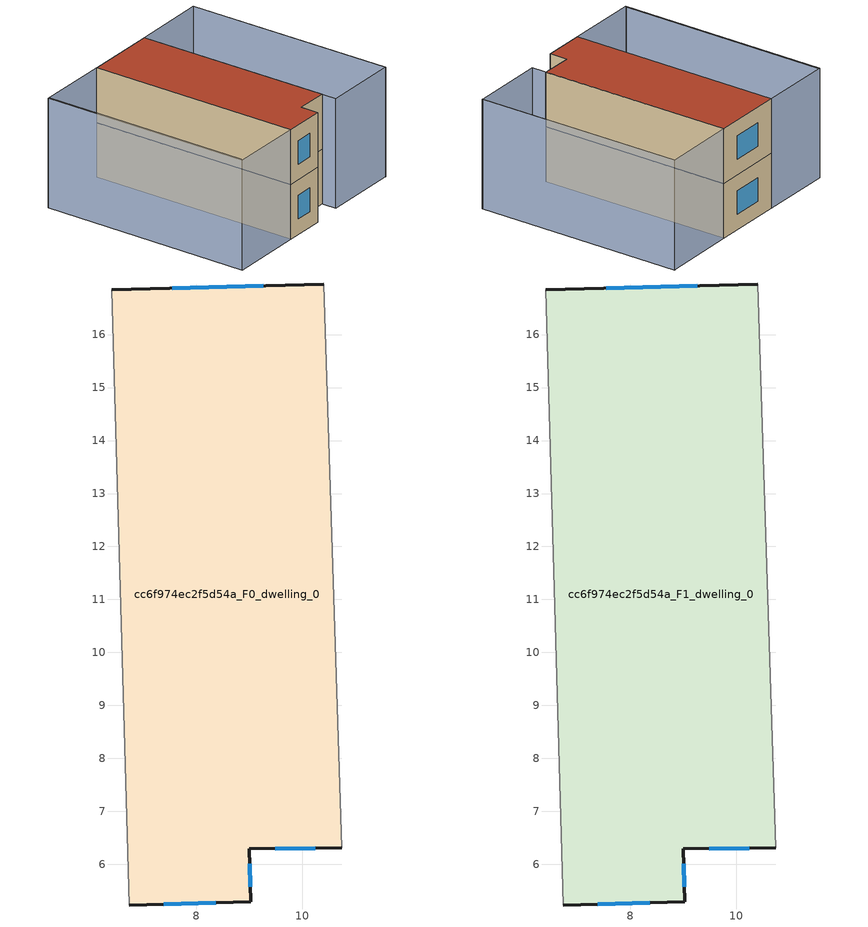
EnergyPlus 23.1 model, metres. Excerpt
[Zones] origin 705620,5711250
cc6f974ec2f5d54a_F0_dwelling_0
 floor ground (EU_floor_Construction): 10.41,16.95 10.74,6.31 9,6.29 9.02,5.29 6.73,5.23 6.41,16.85 z0
 wall outside (EU_wall_Construction): 10.41,16.95 6.41,16.85 / 6.73,5.23 9.02,5.29 9,6.29 10.74,6.31 z0:3
 wall adiabatic (EU_wall_Construction): 10.74,6.31 10.41,16.95 / 6.41,16.85 6.73,5.23 z0:3
 window (EU_Window_Construction): 9.27,16.92 7.55,16.88 / 9.49,6.3 10.24,6.31 / 9.02,5.58 9,6.01 / 7.39,5.25 8.37,5.28 z0.85:2.15
cc6f974ec2f5d54a_F1_dwelling_0
 floor to cc6f974ec2f5d54a_F0_dwelling_0 (EU_floor_Construction): 10.41,16.95 10.74,6.31 9,6.29 9.02,5.29 6.73,5.23 6.41,16.85 z3
 wall outside (EU_wall_Construction): 10.41,16.95 6.41,16.85 / 6.73,5.23 9.02,5.29 9,6.29 10.74,6.31 z3:6
 wall adiabatic (EU_wall_Construction): 10.74,6.31 10.41,16.95 / 6.41,16.85 6.73,5.23 z3:6
 window (EU_Window_Construction): 9.27,16.92 7.55,16.88 / 9.49,6.3 10.24,6.31 / 9.02,5.58 9,6.01 / 7.39,5.25 8.37,5.28 z3.85:5.15
 roof outside (EU_roof_Construction): 10.74,6.31 10.41,16.95 6.41,16.85 6.73,5.23 9.02,5.29 9,6.29 z6
shading: 14.95,5.61 14.59,17.11 / 2.43,16.76 2.75,5.25 / 6.41,16.85 6.73,5.23 / 6.73,5.23 2.67,5.12 / 2.67,5.12 2.35,16.74 / 2.35,16.74 6.41,16.85 / 14.59,17.09 14.95,5.62 / 14.95,5.62 10.77,5.49 / 10.77,5.49 10.41,16.96 / 10.41,16.96 14.59,17.09 z0:6
[Building]
EU S2 Campaign: North Axis=0; Terrain=City; Solar Distribution=FullExterior
[Site:Location]
London: Latitude=51.5; Longitude=-0.5; Time Zone=0; Elevation=25
[SizingPeriod:WeatherFileDays]
AnnualSizingPeriod: Begin Month=1; Begin Day of Month=1; End Month=12; End Day of Month=31; Day of Week for Start Day=Monday; Use Weather File Daylight Saving Period=No; Use Weather File Rain and Snow Indicators=No
[MATERIAL]
EU_InternalMass_Material: Roughness=MediumRough; Thickness=0.1; Conductivity=1; Density=1800; Specific Heat=900; Thermal Absorptance=0.9; Solar Absorptance=0.7; Visible Absorptance=0.7
[MATERIAL:NOMASS] Roughness=MediumRough; Thermal Absorptance=0.9; Solar Absorptance=0.7; Visible Absorptance=0.7
Name | Thermal Resistance
EU_wall_NoMass | 0.71061
EU_roof_NoMass | 2.41608
EU_floor_NoMass | 1.75078
[WINDOWMATERIAL:SIMPLEGLAZINGSYSTEM]
EU_Window_SimpleGlazing: UFactor=2.64892; Solar Heat Gain Coefficient=0.76; Visible Transmittance=0.76
[CONSTRUCTION]
EU_wall_Construction: EU_wall_NoMass
EU_roof_Construction: EU_roof_NoMass
EU_floor_Construction: EU_floor_NoMass
EU_Window_Construction: EU_Window_SimpleGlazing
EU_InternalMass_Construction: EU_InternalMass_Material
[ZONE] Type=1; Multiplier=1; Ceiling Height=autocalculate; Volume=134.929; Floor Area=autocalculate; Part of Total Floor Area=Yes
cc6f974ec2f5d54a_F0_dwelling_0; cc6f974ec2f5d54a_F1_dwelling_0
[INTERNALMASS] Construction=EU_InternalMass_Construction; Surface Area=44.976
Name | Zone or ZoneList
cc6f974ec2f5d54a_F0_dwelling_0_EU_InternalMass | cc6f974ec2f5d54a_F0_dwelling_0
cc6f974ec2f5d54a_F1_dwelling_0_EU_InternalMass | cc6f974ec2f5d54a_F1_dwelling_0
[OTHEREQUIPMENT] Fuel Type=Electricity; Design Level Calculation Method=Watts/Area; Power per Zone Floor Area=1; Fraction Latent=0; Fraction Radiant=0; Fraction Lost=0; Carbon Dioxide Generation Rate=0; EndUse Subcategory=EU_Step8_InternalGains
Name | Zone or ZoneList or Space or SpaceList | Schedule
EU_Step8_InternalGain_cc6f974ec2f5d54a_F0_dwelling_0_f000 | cc6f974ec2f5d54a_F0_dwelling_0 | EU_Step8_GainSchedule_cc6f974ec2f5d54a_F0_dwelling_0_f000
EU_Step8_InternalGain_cc6f974ec2f5d54a_F1_dwelling_0_f000 | cc6f974ec2f5d54a_F1_dwelling_0 | EU_Step8_GainSchedule_cc6f974ec2f5d54a_F1_dwelling_0_f000
[ZONEVENTILATION:DESIGNFLOWRATE] Schedule=EU_AlwaysOn; Design Flow Rate Calculation Method=AirChanges/Hour; Air Changes per Hour=0.496673; Ventilation Type=Natural; Fan Pressure Rise=0; Fan Total Efficiency=1; Constant Term Coefficient=1; Temperature Term Coefficient=0; Velocity Term Coefficient=0; Velocity Squared Term Coefficient=0; Minimum Indoor Temperature=-100; Maximum Indoor Temperature=100; Delta Temperature=-100; Minimum Outdoor Temperature=-100; Maximum Outdoor Temperature=100; Maximum Wind Speed=40
Name | Zone or ZoneList or Space or SpaceList
EU_ConstantAir_cc6f974ec2f5d54a_F0_dwelling_0 | cc6f974ec2f5d54a_F0_dwelling_0
EU_ConstantAir_cc6f974ec2f5d54a_F1_dwelling_0 | cc6f974ec2f5d54a_F1_dwelling_0
[HVACTEMPLATE:THERMOSTAT] Constant Heating Setpoint=20; Constant Cooling Setpoint=50
EU_HeatOnly_cc6f974ec2f5d54a_F0_dwelling_0; EU_HeatOnly_cc6f974ec2f5d54a_F1_dwelling_0
[HVACTEMPLATE:ZONE:IDEALLOADSAIRSYSTEM] System Availability Schedule=EU_AlwaysOn; Maximum Heating Supply Air Temperature=50; Minimum Cooling Supply Air Temperature=13; Maximum Heating Supply Air Humidity Ratio=0.0156; Minimum Cooling Supply Air Humidity Ratio=0.0077; Heating Limit=NoLimit; Cooling Limit=NoLimit; Heating Availability Schedule=EU_AlwaysOn; Cooling Availability Schedule=EU_CoolingOff; Dehumidification Control Type=ConstantSensibleHeatRatio; Cooling Sensible Heat Ratio=0.7; Dehumidification Setpoint=60; Humidification Control Type=None; Humidification Setpoint=30; Outdoor Air Method=None; Outdoor Air Flow Rate per Person=0.00944; Outdoor Air Flow Rate per Zone Floor Area=0; Outdoor Air Flow Rate per Zone=0; Demand Controlled Ventilation Type=None; Outdoor Air Economizer Type=NoEconomizer; Heat Recovery Type=None; Sensible Heat Recovery Effectiveness=0.7; Latent Heat Recovery Effectiveness=0.65
Name | Template Thermostat
cc6f974ec2f5d54a_F0_dwelling_0 | EU_HeatOnly_cc6f974ec2f5d54a_F0_dwelling_0
cc6f974ec2f5d54a_F1_dwelling_0 | EU_HeatOnly_cc6f974ec2f5d54a_F1_dwelling_0
[SIZING:ZONE] Zone Cooling Design Supply Air Temperature Input Method=SupplyAirTemperature; Zone Cooling Design Supply Air Temperature=13; Zone Heating Design Supply Air Temperature Input Method=SupplyAirTemperature; Zone Heating Design Supply Air Temperature=50; Zone Cooling Design Supply Air Humidity Ratio=0.008; Zone Heating Design Supply Air Humidity Ratio=0.008; Cooling Design Air Flow Method=DesignDay; Cooling Design Air Flow Rate=0; Cooling Minimum Air Flow per Zone Floor Area=0.000762; Cooling Minimum Air Flow=0; Cooling Minimum Air Flow Fraction=0.2; Heating Design Air Flow Method=DesignDay; Heating Design Air Flow Rate=0; Heating Maximum Air Flow per Zone Floor Area=0.002032; Heating Maximum Air Flow=0.141576; Heating Maximum Air Flow Fraction=0.3; Account for Dedicated Outdoor Air System=No; Dedicated Outdoor Air System Control Strategy=NeutralSupplyAir; Dedicated Outdoor Air Low Setpoint Temperature for Design=autosize; Dedicated Outdoor Air High Setpoint Temperature for Design=autosize; Zone Load Sizing Method=Sensible Load Only No Latent Load; Zone Latent Cooling Design Supply Air Humidity Ratio Input Method=HumidityRatioDifference; Zone Cooling Design Supply Air Humidity Ratio Difference=0.005; Zone Latent Heating Design Supply Air Humidity Ratio Input Method=HumidityRatioDifference; Zone Humidification Design Supply Air Humidity Ratio Difference=0.005
cc6f974ec2f5d54a_F0_dwelling_0; cc6f974ec2f5d54a_F1_dwelling_0
[SCHEDULE:CONSTANT]
Name | Hourly Value
EU_AlwaysOn | 1
EU_CoolingOff | 0
[SCHEDULE:FILE] Column Number=1; Rows to Skip at Top=0; Number of Hours of Data=8760; Column Separator=Comma; Interpolate to Timestep=No; Minutes per Item=60; Adjust Schedule for Daylight Savings=Yes
Name | File
EU_Step8_GainSchedule_cc6f974ec2f5d54a_F0_dwelling_0_f000 | ../../schedules/cc6f974ec2f5d54a/cc6f974ec2f5d54a_F0_dwelling_0_f000_gain.csv
EU_Step8_GainSchedule_cc6f974ec2f5d54a_F1_dwelling_0_f000 | ../../schedules/cc6f974ec2f5d54a/cc6f974ec2f5d54a_F1_dwelling_0_f000_gain.csv
